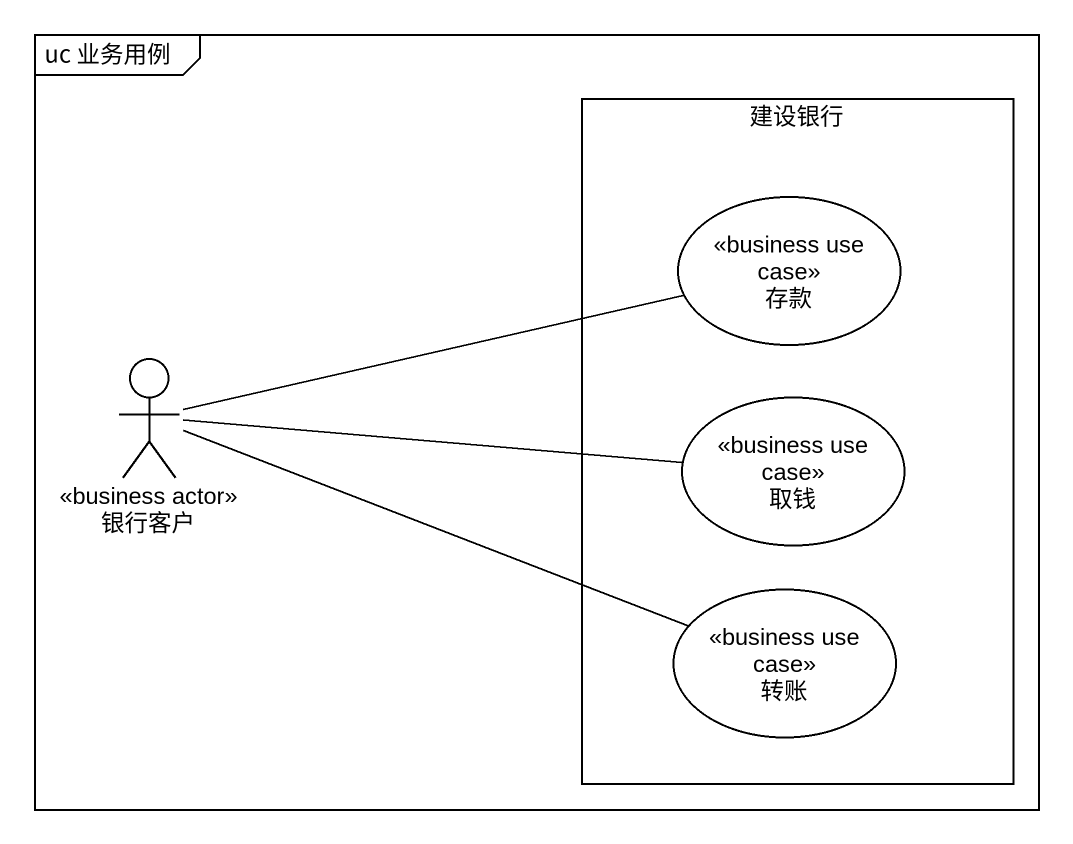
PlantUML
@startuml
mainframe uc 业务用例
rectangle 建设银行 {
  usecase 存款 <<business use case>>
  usecase 取钱 <<business use case>>
  usecase 转账 <<business use case>>
}
actor 银行客户 <<business actor>>
银行客户 -right- 存款
银行客户 -right- 取钱
银行客户 -right- 转账
@enduml
